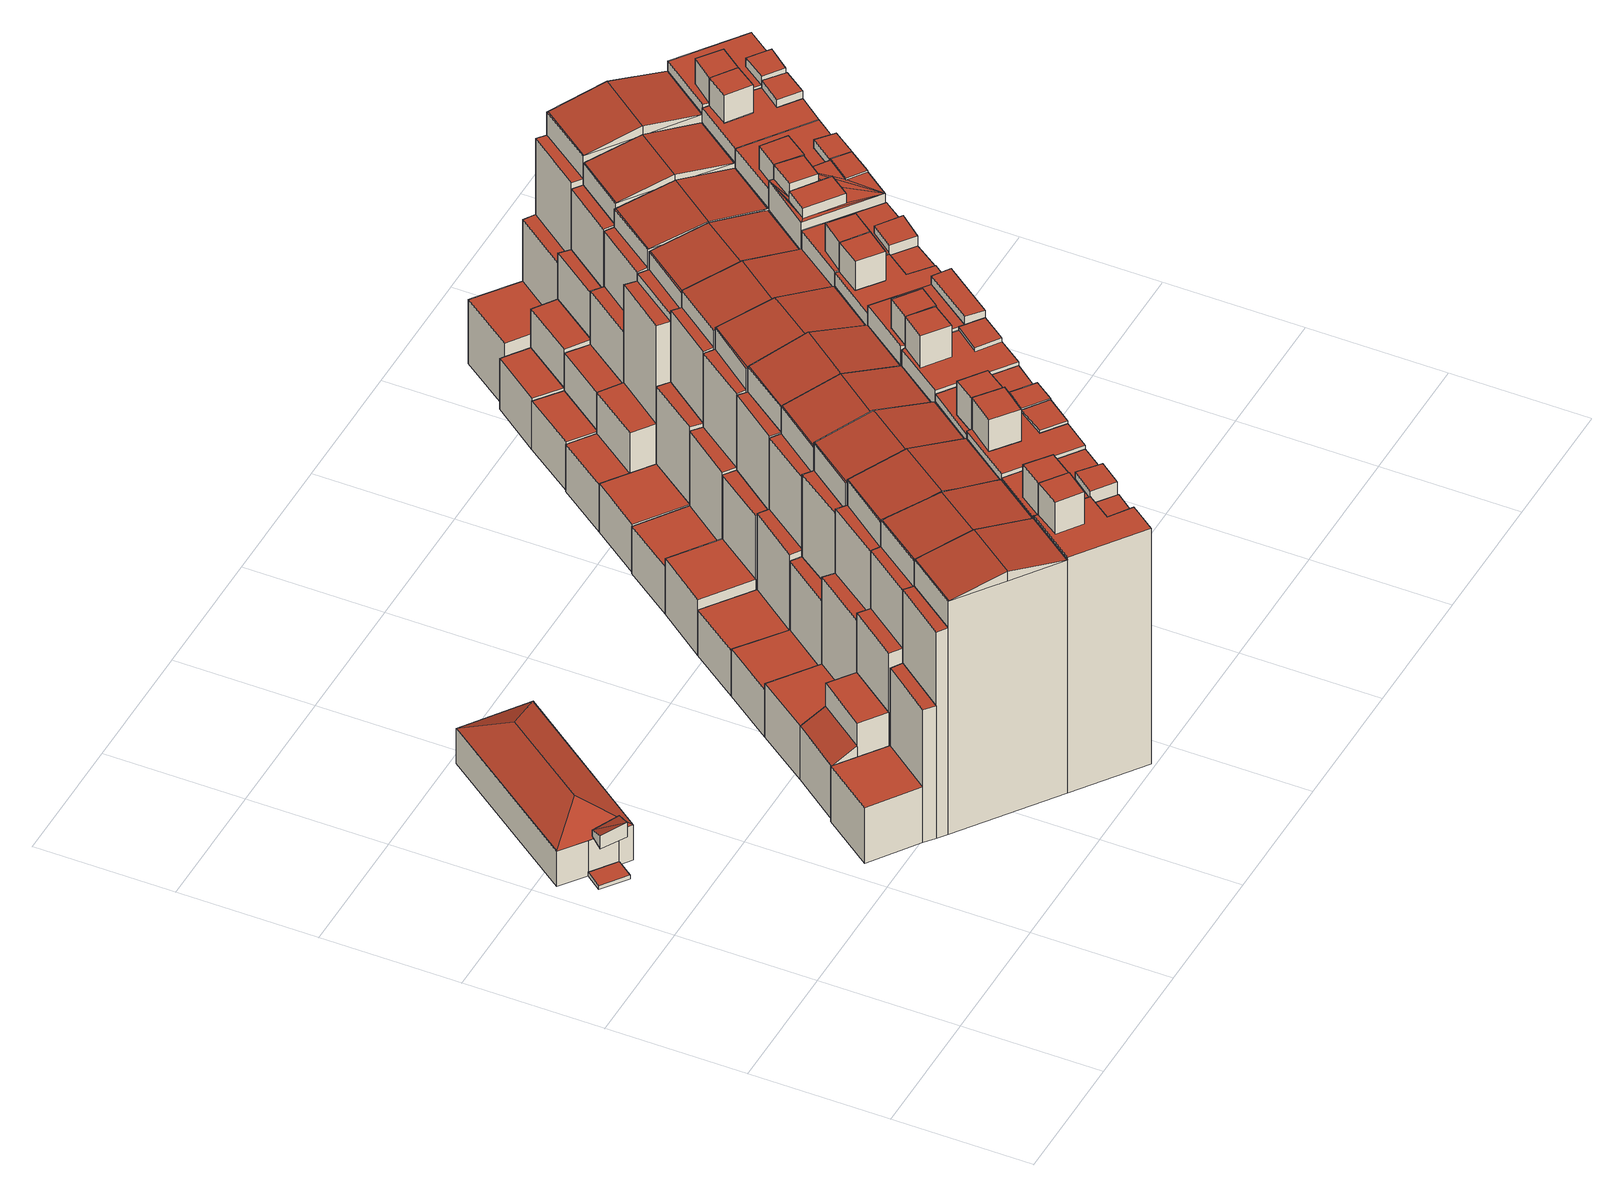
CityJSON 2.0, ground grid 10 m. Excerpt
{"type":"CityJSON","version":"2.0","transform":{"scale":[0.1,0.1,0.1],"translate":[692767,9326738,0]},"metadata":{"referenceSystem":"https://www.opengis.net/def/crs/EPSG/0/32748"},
"CityObjects":{
"building1":{"type":"Building","attributes":{"description":"61, created by Fairuz Akmal Pradana","name":"AC14-61","relativeToTerrain":"entirelyAboveTerrain","GrossPlannedArea":{"value":120,"uom":"m2"},"ConstructionMethod":"New Building","IsLandmarked":"NO","dateOfConstruction":"2025-01-01","measuredHeight":4.65,"class":"1000","function":"1000","usage":"1000","roofType":"1030","storeysAboveGround":2,"storeysBelowGround":0},"geometry":[{"type":"MultiSurface","lod":"2","boundaries":[[[0,1,2,3]],[[4,5,6,7]],[[8,9,10,11]],[[12,4,7,13]],[[14,15,16,17]],[[9,18,19,10]],[[20,21,22,23]],[[23,22,1,0]],[[5,8,24,6]],[[8,12,13,24]],[[18,14,17,19]],[[15,12,25,16]],[[12,8,11,25]],[[3,2,21,20]],[[26,19,17]],[[10,27,16]],[[25,16,17,19,10,11]],[[3,0,23,20]],[[21,1,22]],[[21,2,1]],[[7,6,24,13]],[[19,26,27,10]],[[16,27,26,17]],[[5,4,12,8]],[[8,12,15,14,18,9]]],"semantics":{"surfaces":[{"type":"WallSurface","name":"Outer Wall 1"},{"type":"WallSurface","name":"Outer Wall 2"},{"type":"WallSurface","name":"Outer Wall 3"},{"type":"WallSurface","name":"Outer Wall 4"},{"type":"WallSurface","name":"Outer Wall 5"},{"type":"WallSurface","name":"Outer Wall 6"},{"type":"WallSurface","name":"Outer Wall 7"},{"type":"WallSurface","name":"Outer Wall 8"},{"type":"WallSurface","name":"Outer Wall 9"},{"type":"WallSurface","name":"Outer Wall 10"},{"type":"WallSurface","name":"Outer Wall 11"},{"type":"RoofSurface","name":"Roof 1"},{"type":"RoofSurface","name":"Roof 2"},{"type":"RoofSurface","name":"Roof 3"},{"type":"RoofSurface","name":"Roof 5"},{"type":"RoofSurface","name":"Roof 6"},{"type":"RoofSurface","name":"Roof 7"},{"type":"RoofSurface","name":"Roof 8"},{"type":"GroundSurface","description":"Bodenplatte","name":"Base Surface"}],"values":[0,1,1,2,2,3,4,5,6,7,8,9,9,10,11,12,13,13,14,14,15,16,17,18,18]}}]},
"building2":{"type":"Building","attributes":{"description":"70, created by Fairuz Akmal Pradana","name":"AC14-70","relativeToTerrain":"entirelyAboveTerrain","GrossPlannedArea":{"value":120,"uom":"m2"},"ConstructionMethod":"New Building","IsLandmarked":"NO","dateOfConstruction":"2025-01-01","measuredHeight":22.05,"class":"1000","function":"1000","usage":"1000","roofType":"1030","storeysAboveGround":2,"storeysBelowGround":0},"geometry":[{"type":"MultiSurface","lod":"2","boundaries":[[[28,29,30,31,32]],[[30,33,31]],[[34,35,36,37]],[[38,39,40,41]],[[29,42,43,44]],[[45,46,47]],[[48,49,50,51]],[[52,53,54,55]],[[56,57,58,59]],[[60,61,62,63]],[[33,32,31]],[[35,64,65,36]],[[66,67,68,69]],[[53,52,70,71]],[[67,38,72,73]],[[49,48,74,75]],[[39,28,76,77]],[[42,34,78,79]],[[39,48,51,40]],[[34,60,63,78]],[[56,28,32,45]],[[49,38,41,50]],[[53,66,69,54]],[[80,29,44,81]],[[52,67,73,70]],[[61,42,79,62]],[[60,34,37,82]],[[57,53,71,58]],[[48,39,77,74]],[[29,80,83,30]],[[64,84,85,65]],[[67,52,55,68]],[[42,61,86,43]],[[28,56,59,76]],[[38,49,75,72]],[[80,56,45,47,83]],[[46,83,47]],[[84,60,82,85]],[[61,80,81,86]],[[30,83,47,45,32,31]],[[65,85,82,37,36]],[[43,86,81,44]],[[76,59,58,71,70,73,72,75,74,77]],[[78,63,62,79]],[[46,33,30,83]],[[33,46,45,32]],[[50,41,40,51]],[[54,69,68,55]],[[80,29,28,56]],[[84,64,35,34,60]],[[38,49,48,39]],[[66,53,52,67]],[[61,42,29,80]],[[56,28,39,48,49,38,67,52,53,57]],[[60,34,42,61]]],"semantics":{"surfaces":[{"type":"WallSurface","name":"Outer Wall 1"},{"type":"WallSurface","name":"Outer Wall 2"},{"type":"WallSurface","name":"Outer Wall 3"},{"type":"WallSurface","name":"Outer Wall 4"},{"type":"WallSurface","name":"Outer Wall 5"},{"type":"WallSurface","name":"Outer Wall 6"},{"type":"WallSurface","name":"Outer Wall 7"},{"type":"WallSurface","name":"Outer Wall 8"},{"type":"RoofSurface","name":"Roof 1"},{"type":"RoofSurface","name":"Roof 2"},{"type":"RoofSurface","name":"Roof 3"},{"type":"RoofSurface","name":"Roof 4"},{"type":"GroundSurface","description":"Bodenplatte","name":"Base Surface"}],"values":[0,0,0,0,0,1,1,1,1,1,2,2,2,2,2,2,2,2,3,3,4,4,4,4,4,4,5,5,5,6,6,6,6,6,6,7,7,7,7,8,8,8,8,8,9,10,11,11,12,12,12,12,12,12,12]}}]},
"building3":{"type":"Building","attributes":{"description":"77, created by Fairuz Akmal Pradana","name":"AC14-77","relativeToTerrain":"entirelyAboveTerrain","GrossPlannedArea":{"value":120,"uom":"m2"},"ConstructionMethod":"New Building","IsLandmarked":"NO","dateOfConstruction":"2025-01-01","measuredHeight":21.97,"class":"1000","function":"1000","usage":"1000","roofType":"1030","storeysAboveGround":2,"storeysBelowGround":0},"geometry":[{"type":"MultiSurface","lod":"2","boundaries":[[[87,29,88,89]],[[90,91,92,93]],[[94,95,96,97]],[[98,42,99,100]],[[101,102,103,104]],[[29,28,105,106,88]],[[107,88,106]],[[91,95,108,92]],[[109,92,108]],[[95,110,111,96]],[[67,112,113,114]],[[42,29,115,99]],[[28,102,116,32]],[[101,117,118,119]],[[102,38,120,103]],[[105,107,106]],[[38,67,121,122]],[[123,124,125,126]],[[110,42,127,128]],[[95,94,129,108]],[[130,109,108,129]],[[112,124,131,113]],[[29,87,132,115]],[[102,101,119,116]],[[42,98,133,127]],[[28,134,135,105]],[[110,136,137,111]],[[124,138,139,125]],[[67,123,126,121]],[[38,117,140,120]],[[94,90,93,129]],[[93,130,129]],[[117,101,104,140]],[[98,136,141,133]],[[123,67,114,142]],[[134,28,32,143]],[[117,38,122,118]],[[136,110,128,141]],[[134,87,89,144,135]],[[89,145,144]],[[145,135,144]],[[136,94,97,137]],[[124,123,142,131]],[[87,98,100,132]],[[138,134,143,139]],[[109,130,93,92]],[[114,113,131,142]],[[105,135,144,89,88,106]],[[125,139,143,32,116,119,118,122,121,126]],[[145,107,105,135]],[[107,145,89,88]],[[108,129,93,92]],[[111,137,97,96]],[[115,132,100,99]],[[104,103,120,140]],[[127,133,141,128]],[[134,28,29,87]],[[94,95,91,90]],[[136,110,95,94]],[[112,67,123,124]],[[87,29,42,98]],[[138,124,123,67,38,117,101,102,28,134]],[[102,101,117,38]],[[98,42,110,136]]],"semantics":{"surfaces":[{"type":"WallSurface","name":"Outer Wall 1"},{"type":"WallSurface","name":"Outer Wall 2"},{"type":"WallSurface","name":"Outer Wall 3"},{"type":"WallSurface","name":"Outer Wall 4"},{"type":"WallSurface","name":"Outer Wall 5"},{"type":"WallSurface","name":"Outer Wall 6"},{"type":"WallSurface","name":"Outer Wall 7"},{"type":"WallSurface","name":"Outer Wall 8"},{"type":"RoofSurface","name":"Roof 1"},{"type":"RoofSurface","name":"Roof 2"},{"type":"RoofSurface","name":"Roof 3"},{"type":"RoofSurface","name":"Roof 4"},{"type":"RoofSurface","name":"Roof 5"},{"type":"RoofSurface","name":"Roof 6"},{"type":"GroundSurface","description":"Bodenplatte","name":"Base Surface"}],"values":[0,0,0,0,0,1,1,1,1,1,1,1,1,1,1,2,2,2,2,3,3,3,3,3,3,4,4,4,4,4,5,5,5,5,6,6,6,6,7,7,7,7,7,7,7,8,9,10,10,11,12,13,13,13,13,13,14,14,14,14,14,14,14,14]}}]},
"building4":{"type":"Building","attributes":{"description":"76, created by Fairuz Akmal Pradana","name":"AC14-76","relativeToTerrain":"entirelyAboveTerrain","GrossPlannedArea":{"value":120,"uom":"m2"},"ConstructionMethod":"New Building","IsLandmarked":"NO","dateOfConstruction":"2025-01-01","measuredHeight":22.2,"class":"1000","function":"1000","usage":"1000","roofType":"1030","storeysAboveGround":2,"storeysBelowGround":0},"geometry":[{"type":"MultiSurface","lod":"2","boundaries":[[[146,147,148,149,150]],[[151,150,149]],[[152,153,154,155]],[[156,157,158,159]],[[160,161,162,163]],[[164,165,166,167]],[[168,152,169,170]],[[147,87,171,148]],[[164,160,163,172]],[[168,98,173,174]],[[87,134,175,176,171]],[[175,177,176]],[[90,136,178,93]],[[157,156,179,180]],[[161,160,181,182]],[[148,151,149]],[[183,184,185,186]],[[165,146,187,188]],[[184,164,172,189]],[[147,168,174,190]],[[177,171,176]],[[134,138,191,192]],[[98,87,193,173]],[[136,98,194,195]],[[153,90,93,154]],[[184,157,180,185]],[[146,134,192,187]],[[165,161,182,166]],[[152,136,195,169]],[[156,183,186,179]],[[160,164,167,181]],[[87,147,190,193]],[[98,168,170,194]],[[134,146,150,175]],[[136,152,155,178]],[[161,165,188,162]],[[138,156,159,191]],[[157,184,189,158]],[[175,150,149,148,171,176]],[[178,155,154,93]],[[179,186,185,180]],[[181,167,166,182]],[[151,177,175,150]],[[177,151,148,171]],[[162,188,187,192,191,159,158,189,172,163]],[[193,190,174,173]],[[194,170,169,195]],[[146,134,87,147]],[[152,136,90,153]],[[183,156,157,184]],[[165,161,160,164,184,157,156,138,134,146]],[[164,160,161,165]],[[147,87,98,168]],[[168,98,136,152]]],"semantics":{"surfaces":[{"type":"WallSurface","name":"Outer Wall 1"},{"type":"WallSurface","name":"Outer Wall 2"},{"type":"WallSurface","name":"Outer Wall 3"},{"type":"WallSurface","name":"Outer Wall 4"},{"type":"WallSurface","name":"Outer Wall 5"},{"type":"WallSurface","name":"Outer Wall 6"},{"type":"WallSurface","name":"Outer Wall 7"},{"type":"WallSurface","name":"Outer Wall 8"},{"type":"RoofSurface","name":"Roof 1"},{"type":"RoofSurface","name":"Roof 2"},{"type":"RoofSurface","name":"Roof 3"},{"type":"RoofSurface","name":"Roof 4"},{"type":"GroundSurface","description":"Bodenplatte","name":"Base Surface"}],"values":[0,0,0,0,0,0,0,1,1,1,2,2,2,2,2,3,3,3,3,3,4,4,4,4,5,5,5,5,5,6,6,6,6,7,7,7,7,7,8,8,8,8,9,10,11,11,11,12,12,12,12,12,12,12]}}]},
"building5":{"type":"Building","attributes":{"description":"75, created by Fairuz Akmal Pradana","name":"AC14-75","relativeToTerrain":"entirelyAboveTerrain","GrossPlannedArea":{"value":120,"uom":"m2"},"ConstructionMethod":"New Building","IsLandmarked":"NO","dateOfConstruction":"2025-01-01","measuredHeight":22.09,"class":"1000","function":"1000","usage":"1000","roofType":"1030","storeysAboveGround":2,"storeysBelowGround":0},"geometry":[{"type":"MultiSurface","lod":"2","boundaries":[[[196,146,197,198,199]],[[200,199,198]],[[184,183,201,202]],[[203,204,205,206]],[[165,207,208,209]],[[210,196,211,212]],[[152,210,213,214]],[[215,216,217]],[[218,215,217]],[[219,220,221,222]],[[223,224,225,226]],[[227,228,229,230]],[[228,231,232,233]],[[153,152,234,235]],[[197,200,198]],[[207,184,236,237]],[[220,219,238,239]],[[146,165,240,241]],[[152,231,242,234]],[[146,224,216,197]],[[183,219,222,201]],[[210,228,233,213]],[[231,243,244,242]],[[224,227,218,217,216]],[[204,203,245,246]],[[184,220,239,236]],[[219,223,226,238]],[[165,203,206,240]],[[207,204,246,208]],[[196,227,230,211]],[[243,153,235,244]],[[224,146,241,225]],[[228,210,212,229]],[[231,152,214,232]],[[227,196,199,218]],[[220,184,202,221]],[[204,207,237,205]],[[203,165,209,245]],[[235,234,242,244]],[[218,199,198,197,216,217]],[[221,202,201,222]],[[205,237,236,239,238,226,225,241,240,206]],[[245,209,208,246]],[[229,212,211,230]],[[232,214,213,233]],[[200,215,218,199]],[[215,200,197,216]],[[153,243,231,152]],[[196,227,224,146]],[[184,220,219,183]],[[207,204,203,165,146,224,223,219,220,184]],[[165,203,204,207]],[[210,228,227,196]],[[152,231,228,210]]],"semantics":{"surfaces":[{"type":"WallSurface","name":"Outer Wall 1"},{"type":"WallSurface","name":"Outer Wall 2"},{"type":"WallSurface","name":"Outer Wall 3"},{"type":"WallSurface","name":"Outer Wall 4"},{"type":"WallSurface","name":"Outer Wall 5"},{"type":"WallSurface","name":"Outer Wall 6"},{"type":"WallSurface","name":"Outer Wall 7"},{"type":"WallSurface","name":"Outer Wall 8"},{"type":"RoofSurface","name":"Roof 1"},{"type":"RoofSurface","name":"Roof 2"},{"type":"RoofSurface","name":"Roof 3"},{"type":"GroundSurface","description":"Bodenplatte","name":"Base Surface"}],"values":[0,0,0,0,0,0,0,1,1,1,1,1,1,2,2,2,2,2,3,3,3,3,4,4,4,5,5,5,5,5,6,6,6,6,7,7,7,7,8,8,8,8,8,8,8,9,10,11,11,11,11,11,11,11]}}]},
"building6":{"type":"Building","attributes":{"description":"74, created by Fairuz Akmal Pradana","name":"AC14-74","relativeToTerrain":"entirelyAboveTerrain","GrossPlannedArea":{"value":120,"uom":"m2"},"ConstructionMethod":"New Building","IsLandmarked":"NO","dateOfConstruction":"2025-01-01","measuredHeight":22.24,"class":"1000","function":"1000","usage":"1000","roofType":"1030","storeysAboveGround":2,"storeysBelowGround":0},"geometry":[{"type":"MultiSurface","lod":"2","boundaries":[[[247,227,248,249]],[[250,243,251,252]],[[253,254,255,256]],[[257,258,259,260]],[[227,224,261,262,248]],[[263,248,262]],[[254,264,265,255]],[[266,227,267,268]],[[261,263,262]],[[243,231,269,251]],[[224,223,270,271]],[[258,272,273,259]],[[231,266,274,275]],[[276,224,271,277]],[[278,272,279,280]],[[281,266,268,282]],[[283,231,275,284]],[[264,254,285,286]],[[278,257,260,287]],[[264,288,289,265]],[[258,257,290,291]],[[223,264,286,270]],[[254,253,292,285]],[[227,247,293,267]],[[224,276,294,261]],[[231,283,295,269]],[[272,278,287,273]],[[266,281,296,274]],[[276,247,249,297,294]],[[249,298,297]],[[298,294,297]],[[283,250,252,295]],[[288,253,256,289]],[[257,276,277,290]],[[253,278,280,292]],[[272,258,291,279]],[[247,281,282,293]],[[281,283,284,296]],[[261,294,297,249,248,262]],[[269,295,252,251]],[[265,289,256,255]],[[273,287,260,259]],[[298,263,261,294]],[[263,298,249,248]],[[291,290,277,271,270,286,285,292,280,279]],[[267,293,282,268]],[[274,296,284,275]],[[276,224,227,247]],[[283,231,243,250]],[[288,264,254,253]],[[257,258,272,278,253,254,264,223,224,276]],[[278,272,258,257]],[[247,227,266,281]],[[281,266,231,283]]],"semantics":{"surfaces":[{"type":"WallSurface","name":"Outer Wall 1"},{"type":"WallSurface","name":"Outer Wall 2"},{"type":"WallSurface","name":"Outer Wall 3"},{"type":"WallSurface","name":"Outer Wall 4"},{"type":"WallSurface","name":"Outer Wall 5"},{"type":"WallSurface","name":"Outer Wall 6"},{"type":"WallSurface","name":"Outer Wall 7"},{"type":"WallSurface","name":"Outer Wall 8"},{"type":"RoofSurface","name":"Roof 1"},{"type":"RoofSurface","name":"Roof 2"},{"type":"RoofSurface","name":"Roof 3"},{"type":"RoofSurface","name":"Roof 4"},{"type":"GroundSurface","description":"Bodenplatte","name":"Base Surface"}],"values":[0,0,0,0,1,1,1,1,2,2,2,2,2,3,3,3,3,4,4,5,5,5,5,5,6,6,6,6,7,7,7,7,7,7,7,7,7,7,8,8,8,8,9,10,11,11,11,12,12,12,12,12,12,12]}}]},
"building7":{"type":"Building","attributes":{"description":"81, created by Fairuz Akmal Pradana","name":"AC14-81","relativeToTerrain":"entirelyAboveTerrain","GrossPlannedArea":{"value":120,"uom":"m2"},"ConstructionMethod":"New Building","IsLandmarked":"NO","dateOfConstruction":"2025-01-01","measuredHeight":22.25,"class":"1000","function":"1000","usage":"1000","roofType":"1030","storeysAboveGround":2,"storeysBelowGround":0},"geometry":[{"type":"MultiSurface","lod":"2","boundaries":[[[299,300,301,302,303]],[[304,299,305,306]],[[307,308,309,310]],[[311,298,312]],[[250,313,314,315]],[[316,288,317,318]],[[257,319,320,260]],[[281,247,321,322]],[[323,324,325,326]],[[247,327,311,312,328]],[[298,328,312]],[[319,316,329,330]],[[327,257,331,332]],[[313,281,333,334]],[[335,303,302]],[[301,335,302]],[[308,336,337,338]],[[339,304,340,341]],[[324,323,342,343]],[[300,307,344,345]],[[336,250,315,337]],[[324,319,330,325]],[[299,327,332,305]],[[308,313,334,309]],[[288,339,341,317]],[[247,300,345,321]],[[316,304,306,329]],[[257,323,326,331]],[[281,307,310,333]],[[300,247,328,301]],[[304,316,318,340]],[[323,257,260,342]],[[307,281,322,344]],[[327,299,303,311]],[[313,308,338,314]],[[319,324,343,320]],[[318,317,341,340]],[[301,328,312,311,303,302]],[[337,315,314,338]],[[342,260,320,343]],[[344,322,321,345]],[[325,330,329,306,305,332,331,326]],[[309,334,333,310]],[[298,335,301,328]],[[335,298,311,303]],[[247,300,299,327]],[[250,336,308,313]],[[288,316,304,339]],[[257,323,324,319]],[[281,307,300,247]],[[319,324,323,257,327,299,304,316]],[[313,308,307,281]]],"semantics":{"surfaces":[{"type":"WallSurface","name":"Outer Wall 1"},{"type":"WallSurface","name":"Outer Wall 2"},{"type":"WallSurface","name":"Outer Wall 3"},{"type":"WallSurface","name":"Outer Wall 4"},{"type":"WallSurface","name":"Outer Wall 5"},{"type":"WallSurface","name":"Outer Wall 6"},{"type":"WallSurface","name":"Outer Wall 7"},{"type":"WallSurface","name":"Outer Wall 8"},{"type":"RoofSurface","name":"Roof 1"},{"type":"RoofSurface","name":"Roof 2"},{"type":"RoofSurface","name":"Roof 3"},{"type":"RoofSurface","name":"Roof 4"},{"type":"GroundSurface","description":"Bodenplatte","name":"Base Surface"}],"values":[0,0,0,1,1,1,1,1,1,2,2,2,2,2,3,3,3,3,3,3,4,4,4,4,5,5,5,5,5,6,6,6,6,7,7,7,8,9,9,9,9,9,9,10,11,12,12,12,12,12,12,12]}}]},
"building8":{"type":"Building","attributes":{"description":"80, created by Fairuz Akmal Pradana","name":"AC14-80","relativeToTerrain":"entirelyAboveTerrain","GrossPlannedArea":{"value":120,"uom":"m2"},"ConstructionMethod":"New Building","IsLandmarked":"NO","dateOfConstruction":"2025-01-01","measuredHeight":21.51,"class":"1000","function":"1000","usage":"1000","roofType":"1030","storeysAboveGround":2,"storeysBelowGround":0},"geometry":[{"type":"MultiSurface","lod":"2","boundaries":[[[346,347,348,349,350]],[[351,350,349]],[[348,351,349]],[[352,353,354,355]],[[356,357,358,359]],[[360,346,361,362]],[[347,363,364,365]],[[366,367,368]],[[336,308,369,370]],[[357,356,371,372]],[[299,339,373,374]],[[308,307,375,376]],[[377,336,370,378]],[[353,357,372,354]],[[379,380,381,382]],[[360,383,384,385]],[[386,308,376,387]],[[386,377,378,388]],[[353,379,382,389]],[[380,383,390,381]],[[379,360,385,391]],[[363,386,387,392]],[[347,393,394,348]],[[346,299,374,361]],[[363,307,395,364]],[[393,299,366,368,394]],[[367,394,368]],[[383,380,396,384]],[[307,393,397,395]],[[299,346,350,366]],[[393,347,365,397]],[[307,363,392,375]],[[308,386,388,369]],[[356,352,355,371]],[[339,356,359,373]],[[357,353,389,358]],[[383,360,362,390]],[[380,379,391,396]],[[348,394,368,366,350,349]],[[378,370,369,388]],[[374,373,359,358,389,382,381,390,362,361]],[[364,395,397,365]],[[387,376,375,392]],[[367,351,348,394]],[[351,367,366,350]],[[372,371,355,354]],[[396,391,385,384]],[[393,347,346,299]],[[336,377,386,308]],[[356,357,353,352]],[[339,299,346,360,383,380,379,353,357,356]],[[379,380,383,360]],[[307,363,347,393]],[[308,386,363,307]]],"semantics":{"surfaces":[{"type":"WallSurface","name":"Outer Wall 1"},{"type":"WallSurface","name":"Outer Wall 2"},{"type":"WallSurface","name":"Outer Wall 3"},{"type":"WallSurface","name":"Outer Wall 4"},{"type":"WallSurface","name":"Outer Wall 5"},{"type":"WallSurface","name":"Outer Wall 6"},{"type":"WallSurface","name":"Outer Wall 7"},{"type":"WallSurface","name":"Outer Wall 8"},{"type":"RoofSurface","name":"Roof 1"},{"type":"RoofSurface","name":"Roof 2"},{"type":"RoofSurface","name":"Roof 3"},{"type":"RoofSurface","name":"Roof 4"},{"type":"RoofSurface","name":"Roof 5"},{"type":"GroundSurface","description":"Bodenplatte","name":"Base Surface"}],"values":[0,0,0,0,0,0,0,1,1,1,1,1,2,2,2,2,2,3,3,3,3,3,4,4,4,5,5,5,5,6,6,6,7,7,7,7,7,7,8,8,8,8,8,9,10,11,12,13,13,13,13,13,13,13]}}]},
"building9":{"type":"Building","attributes":{"description":"79, created by Fairuz Akmal Pradana","name":"AC14-79","relativeToTerrain":"entirelyAboveTerrain","GrossPlannedArea":{"value":120,"uom":"m2"},"ConstructionMethod":"New Building","IsLandmarked":"NO","dateOfConstruction":"2025-01-01","measuredHeight":21.46,"class":"1000","function":"1000","usage":"1000","roofType":"1030","storeysAboveGround":2,"storeysBelowGround":0},"geometry":[{"type":"MultiSurface","lod":"2","boundaries":[[[398,399,400,401,402]],[[400,403,401]],[[403,402,401]],[[404,405,406,407]],[[408,398,409,410]],[[399,411,412,413]],[[399,414,415,400]],[[405,353,416,406]],[[417,360,385,418]],[[360,417,419,420]],[[353,405,421,422]],[[414,399,413,423]],[[346,398,402,424]],[[386,425,426,427]],[[352,404,407,428]],[[379,429,430,391]],[[404,408,410,431]],[[363,411,432,433]],[[414,346,424,434,415]],[[435,415,434]],[[436,386,427,437]],[[353,352,428,416]],[[360,379,391,385]],[[417,429,438,419]],[[379,353,422,439]],[[363,414,423,440]],[[386,363,433,441]],[[424,435,434]],[[346,360,420,442]],[[405,404,431,421]],[[425,443,444,426]],[[429,417,418,430]],[[411,425,445,432]],[[443,436,437,444]],[[398,346,442,409]],[[429,379,439,438]],[[411,363,440,412]],[[425,386,441,445]],[[403,435,424,402]],[[435,403,400,415]],[[416,428,407,406]],[[418,385,391,430]],[[423,413,412,440]],[[433,432,445,441]],[[424,402,401,400,415,434]],[[427,426,444,437]],[[431,410,409,442,420,419,438,439,422,421]],[[398,346,414,399]],[[425,386,436,443]],[[352,353,405,404]],[[360,417,429,379]],[[408,404,405,353,379,429,417,360,346,398]],[[399,414,363,411]],[[411,363,386,425]]],"semantics":{"surfaces":[{"type":"WallSurface","name":"Outer Wall 1"},{"type":"WallSurface","name":"Outer Wall 2"},{"type":"WallSurface","name":"Outer Wall 3"},{"type":"WallSurface","name":"Outer Wall 4"},{"type":"WallSurface","name":"Outer Wall 5"},{"type":"WallSurface","name":"Outer Wall 6"},{"type":"WallSurface","name":"Outer Wall 7"},{"type":"WallSurface","name":"Outer Wall 8"},{"type":"RoofSurface","name":"Roof 1"},{"type":"RoofSurface","name":"Roof 2"},{"type":"RoofSurface","name":"Roof 3"},{"type":"RoofSurface","name":"Roof 4"},{"type":"RoofSurface","name":"Roof 5"},{"type":"GroundSurface","description":"Bodenplatte","name":"Base Surface"}],"values":[0,0,0,0,0,0,1,1,1,2,2,2,3,3,3,3,3,3,4,4,4,4,4,4,4,4,4,5,5,5,6,6,6,7,7,7,7,7,8,9,10,11,11,11,12,12,12,13,13,13,13,13,13,13]}}]},
"building10":{"type":"Building","attributes":{"description":"78, created by Fairuz Akmal Pradana","name":"AC14-78","relativeToTerrain":"entirelyAboveTerrain","GrossPlannedArea":{"value":120,"uom":"m2"},"ConstructionMethod":"New Building","IsLandmarked":"NO","dateOfConstruction":"2025-01-01","measuredHeight":21.09,"class":"1000","function":"1000","usage":"1000","roofType":"1030","storeysAboveGround":2,"storeysBelowGround":0},"geometry":[{"type":"MultiSurface","lod":"2","boundaries":[[[446,399,447,448]],[[449,443,450,451]],[[452,411,453,454]],[[455,456,457,458]],[[459,460,461,462]],[[463,425,464,465]],[[399,398,466,467,447]],[[466,468,467]],[[469,470,471,472]],[[473,474,475,476]],[[477,478,479,480]],[[456,481,482,457]],[[460,425,483,461]],[[468,447,467]],[[443,460,484,450]],[[398,485,486,487]],[[411,399,488,453]],[[425,411,489,464]],[[460,459,490,484]],[[456,455,491,492]],[[399,446,493,488]],[[425,463,494,483]],[[411,452,495,489]],[[496,398,487,497]],[[470,478,498,471]],[[499,474,500,501]],[[502,473,476,503]],[[469,477,480,504]],[[398,496,505,466]],[[477,469,472,506]],[[473,502,507,508]],[[485,481,509,486]],[[474,499,510,475]],[[478,470,511,479]],[[481,512,513,482]],[[496,446,448,514,505]],[[515,505,514]],[[502,496,497,507]],[[478,477,506,498]],[[474,473,508,500]],[[481,456,492,509]],[[455,499,501,491]],[[499,502,503,510]],[[446,452,454,493]],[[470,469,504,511]],[[452,463,465,495]],[[448,515,514]],[[459,449,451,490]],[[512,455,458,513]],[[463,459,462,494]],[[466,505,514,448,447,467]],[[506,497,487]],[[475,510,503,476]],[[482,513,458,457]],[[515,468,466,505]],[[468,515,448,447]],[[484,490,451,450]],[[497,508,507]],[[497,472,508]],[[497,506,472]],[[486,506,487]],[[506,486,498]],[[501,486,492]],[[509,492,486]],[[508,471,500]],[[471,508,472]],[[501,492,491]],[[488,493,454,453]],[[511,504,480,479]],[[483,494,462,461]],[[489,495,465,464]],[[498,486,471]],[[471,486,501]],[[500,471,501]],[[496,398,399,446]],[[459,460,443,449]],[[496,477,398]],[[477,496,469]],[[469,496,473]],[[473,496,502]],[[477,485,398]],[[485,477,478]],[[473,470,469]],[[470,473,474]],[[481,485,456]],[[485,499,456]],[[485,470,499]],[[485,478,470]],[[470,474,499]],[[456,499,455]],[[499,474,473,502]],[[446,399,411,452]],[[469,470,478,477]],[[512,481,456,455]],[[463,425,460,459]],[[452,411,425,463]]],"semantics":{"surfaces":[{"type":"WallSurface","name":"Outer Wall 1"},{"type":"WallSurface","name":"Outer Wall 2"},{"type":"WallSurface","name":"Outer Wall 3"},{"type":"WallSurface","name":"Outer Wall 4"},{"type":"WallSurface","name":"Outer Wall 5"},{"type":"WallSurface","name":"Outer Wall 6"},{"type":"WallSurface","name":"Outer Wall 7"},{"type":"WallSurface","name":"Outer Wall 8"},{"type":"RoofSurface","name":"Roof 1"},{"type":"RoofSurface","name":"Roof 2"},{"type":"RoofSurface","name":"Roof 3"},{"type":"RoofSurface","name":"Roof 4"},{"type":"RoofSurface","name":"Roof 5"},{"type":"GroundSurface","description":"Bodenplatte","name":"Base Surface"}],"values":[0,0,0,0,0,0,1,1,1,1,1,1,1,2,2,2,2,2,3,3,3,3,3,4,4,4,4,4,5,5,5,5,5,5,5,6,6,6,6,6,6,6,6,6,6,6,7,7,7,7,8,8,8,8,9,10,11,11,11,11,11,11,11,11,11,11,11,11,11,11,11,12,12,12,13,13,13,13,13,13,13,13,13,13,13,13,13,13,13,13,13,13,13,13,13,13]}}]},
"building11":{"type":"Building","attributes":{"description":"85, created by Fairuz Akmal Pradana","name":"AC14-85","relativeToTerrain":"entirelyAboveTerrain","GrossPlannedArea":{"value":120,"uom":"m2"},"ConstructionMethod":"New Building","IsLandmarked":"NO","dateOfConstruction":"2025-01-01","measuredHeight":21.07,"class":"1000","function":"1000","usage":"1000","roofType":"1030","storeysAboveGround":2,"storeysBelowGround":0},"geometry":[{"type":"MultiSurface","lod":"2","boundaries":[[[516,517,518,519]],[[520,521,522,523]],[[524,452,525,526]],[[527,496,528,529]],[[530,531,532,533]],[[534,502,503,535]],[[536,518,537]],[[538,536,537]],[[455,539,540,491]],[[541,542,543,544]],[[463,452,545,546]],[[547,520,523,548]],[[542,541,549,550]],[[516,524,526,551]],[[524,552,553,554]],[[496,527,555,538]],[[517,516,551,556]],[[542,557,558,543]],[[502,534,559,560]],[[531,530,561,562]],[[452,524,554,545]],[[517,496,538,537,518]],[[521,563,564,522]],[[452,517,556,525]],[[496,502,560,528]],[[534,530,533,559]],[[531,455,565,532]],[[502,531,562,503]],[[563,463,566,567]],[[563,547,548,564]],[[539,542,550,540]],[[455,541,544,565]],[[463,552,568,566]],[[541,455,491,549]],[[547,563,567,569]],[[552,463,546,553]],[[527,516,519,570,555]],[[519,571,570]],[[571,555,570]],[[557,527,529,558]],[[530,534,535,561]],[[552,547,569,568]],[[538,555,570,519,518,537]],[[543,558,529,528,560,559,533,532,565,544]],[[571,536,538,555]],[[536,571,519,518]],[[564,548,523,522]],[[556,551,526,525]],[[535,503,562,561]],[[566,568,569,567]],[[545,554,553,546]],[[491,540,550,549]],[[527,496,517,516]],[[547,563,521,520]],[[539,455,541,542]],[[516,517,452,524]],[[557,542,541,455,531,530,534,502,496,527]],[[502,534,530,531]],[[552,463,563,547]],[[524,452,463,552]]],"semantics":{"surfaces":[{"type":"WallSurface","name":"Outer Wall 1"},{"type":"WallSurface","name":"Outer Wall 2"},{"type":"WallSurface","name":"Outer Wall 3"},{"type":"WallSurface","name":"Outer Wall 4"},{"type":"WallSurface","name":"Outer Wall 5"},{"type":"WallSurface","name":"Outer Wall 6"},{"type":"WallSurface","name":"Outer Wall 7"},{"type":"WallSurface","name":"Outer Wall 8"},{"type":"RoofSurface","name":"Roof 1"},{"type":"RoofSurface","name":"Roof 2"},{"type":"RoofSurface","name":"Roof 3"},{"type":"RoofSurface","name":"Roof 4"},{"type":"RoofSurface","name":"Roof 5"},{"type":"GroundSurface","description":"Bodenplatte","name":"Base Surface"}],"values":[0,0,0,0,0,0,1,1,1,1,1,2,2,2,2,3,3,3,3,3,3,4,4,4,4,4,4,4,4,5,5,5,5,6,6,6,7,7,7,7,7,7,8,8,9,10,11,11,11,11,11,12,13,13,13,13,13,13,13,13]}}]},
"building12":{"type":"Building","attributes":{"description":"84, created by Fairuz Akmal Pradana","name":"AC14-84","relativeToTerrain":"entirelyAboveTerrain","GrossPlannedArea":{"value":120,"uom":"m2"},"ConstructionMethod":"New Building","IsLandmarked":"NO","dateOfConstruction":"2025-01-01","measuredHeight":21.46,"class":"1000","function":"1000","usage":"1000","roofType":"1030","storeysAboveGround":2,"storeysBelowGround":0},"geometry":[{"type":"MultiSurface","lod":"2","boundaries":[[[572,573,574,575]],[[576,577,578]],[[579,580,581,582]],[[583,584,585,586]],[[580,587,588,589]],[[590,591,592,593]],[[587,594,595,596]],[[597,598,599,600]],[[591,597,601,602]],[[573,520,603,574]],[[580,584,604,581]],[[605,527,529,606]],[[587,607,608,588]],[[594,609,610,595]],[[547,598,611,612]],[[557,583,586,558]],[[613,590,593,614]],[[615,597,600,616]],[[617,591,602,618]],[[598,572,575,611]],[[605,590,619,578,577]],[[619,576,578]],[[594,605,606,620]],[[607,609,621,608]],[[527,605,577,622]],[[583,579,582,623]],[[609,594,620,621]],[[584,580,589,585]],[[607,587,596,624]],[[590,613,625,619]],[[591,617,626,592]],[[598,547,627,599]],[[597,615,628,601]],[[520,547,612,603]],[[584,583,623,604]],[[527,557,558,529]],[[617,613,614,626]],[[615,617,618,628]],[[613,527,622,629,625]],[[630,625,629]],[[622,630,629]],[[609,607,624,610]],[[547,615,616,627]],[[622,577,578,619,625,629]],[[623,582,581,604]],[[624,596,595,610]],[[576,630,622,577]],[[630,576,619,625]],[[575,574,603,612,611]],[[621,620,606,529,558,586,585,589,588,608]],[[614,593,592,626]],[[616,600,599,627]],[[618,602,601,628]],[[573,572,598,547,520]],[[605,527,613,590]],[[579,583,584,580]],[[594,609,607,587,580,584,583,557,527,605]],[[590,613,617,591]],[[587,607,609,594]],[[597,615,547,598]],[[591,617,615,597]]],"semantics":{"surfaces":[{"type":"WallSurface","name":"Outer Wall 1"},{"type":"WallSurface","name":"Outer Wall 2"},{"type":"WallSurface","name":"Outer Wall 3"},{"type":"WallSurface","name":"Outer Wall 4"},{"type":"WallSurface","name":"Outer Wall 5"},{"type":"WallSurface","name":"Outer Wall 6"},{"type":"WallSurface","name":"Outer Wall 7"},{"type":"WallSurface","name":"Outer Wall 8"},{"type":"RoofSurface","name":"Roof 1"},{"type":"RoofSurface","name":"Roof 2"},{"type":"RoofSurface","name":"Roof 3"},{"type":"RoofSurface","name":"Roof 4"},{"type":"GroundSurface","description":"Bodenplatte","name":"Base Surface"}],"values":[0,0,0,0,0,0,0,0,0,1,1,1,1,1,2,2,2,2,2,3,3,3,3,3,4,4,4,4,4,5,5,5,5,6,6,6,6,6,7,7,7,7,7,8,8,8,9,10,11,11,11,11,11,12,12,12,12,12,12,12,12]}}]},
"building13":{"type":"Building","attributes":{"description":"83, created by Fairuz Akmal Pradana","name":"AC14-83","relativeToTerrain":"entirelyAboveTerrain","GrossPlannedArea":{"value":120,"uom":"m2"},"ConstructionMethod":"New Building","IsLandmarked":"NO","dateOfConstruction":"2025-01-01","measuredHeight":21.52,"class":"1000","function":"1000","usage":"1000","roofType":"1030","storeysAboveGround":2,"storeysBelowGround":0},"geometry":[{"type":"MultiSurface","lod":"2","boundaries":[[[631,632,633,634,635]],[[636,635,634]],[[637,638,639,640]],[[641,637,640,642]],[[643,644,645,646]],[[647,648,649,650]],[[632,651,652,653]],[[651,641,654,655]],[[632,590,656,633]],[[631,657,658,659]],[[641,597,660,654]],[[572,597,661,662]],[[657,594,663,658]],[[648,647,664,665]],[[644,643,666,667]],[[594,587,596,595]],[[591,590,668,669]],[[597,591,670,660]],[[657,631,635,671]],[[597,641,642,661]],[[672,643,646,673]],[[643,674,675,666]],[[590,632,653,668]],[[590,657,671,676,656]],[[677,656,676]],[[671,677,676]],[[580,672,673,678]],[[587,580,679,680]],[[633,636,634]],[[674,631,659,675]],[[638,572,662,639]],[[644,580,678,645]],[[647,587,680,664]],[[648,594,595,649]],[[651,591,669,652]],[[594,648,665,663]],[[580,644,667,679]],[[587,647,650,596]],[[591,651,655,670]],[[640,639,662,661,642]],[[649,595,596,650]],[[668,653,652,669]],[[670,655,654,660]],[[678,673,646,645]],[[671,635,634,633,656,676]],[[666,675,659,658,663,665,664,680,679,667]],[[636,677,671,635]],[[677,636,633,656]],[[631,657,590,632]],[[638,637,641,597,572]],[[672,580,644,643]],[[674,643,644,580,587,647,648,594,657,631]],[[594,648,647,587]],[[632,590,591,651]],[[651,591,597,641]]],"semantics":{"surfaces":[{"type":"WallSurface","name":"Outer Wall 1"},{"type":"WallSurface","name":"Outer Wall 2"},{"type":"WallSurface","name":"Outer Wall 3"},{"type":"WallSurface","name":"Outer Wall 4"},{"type":"WallSurface","name":"Outer Wall 5"},{"type":"WallSurface","name":"Outer Wall 6"},{"type":"WallSurface","name":"Outer Wall 7"},{"type":"WallSurface","name":"Outer Wall 8"},{"type":"RoofSurface","name":"Roof 1"},{"type":"RoofSurface","name":"Roof 2"},{"type":"RoofSurface","name":"Roof 3"},{"type":"RoofSurface","name":"Roof 4"},{"type":"RoofSurface","name":"Roof 5"},{"type":"GroundSurface","description":"Bodenplatte","name":"Base Surface"}],"values":[0,0,0,0,0,0,0,0,1,1,1,2,2,2,2,2,2,2,3,3,3,3,3,4,4,4,4,4,5,5,6,6,6,6,6,7,7,7,7,8,8,8,8,9,10,10,11,12,13,13,13,13,13,13,13]}}]}
},
"vertices":[
[28,271,34],[28,271,39],[19,261,45],[19,261,34],[19,262,0],[37,249,0],[37,249,3],[19,262,3],[46,261,0],[54,255,0],[54,255,29],[46,261,29],[28,274,0],[28,274,3],[89,396,0],[10,287,0],[10,287,29],[89,396,29],[134,364,0],[134,364,29],[37,251,34],[37,251,46],[46,261,41],[46,261,34],[46,261,3],[28,274,29],[95,358,44],[48,293,44],
[259,75,0],[190,125,0],[190,125,193],[224,100,193],[259,75,193],[224,100,201],[176,135,0],[143,159,0],[143,159,46],[176,135,46],[279,60,0],[261,73,0],[261,73,221],[279,60,221],[184,130,0],[184,130,171],[190,125,171],[232,38,193],[197,63,201],[197,63,193],[249,55,0],[266,43,0],[266,43,221],[249,55,221],[278,33,0],[294,22,0],[294,22,189],[278,33,189],[232,38,0],[280,3,0],[280,3,195],[232,38,195],[149,99,0],[156,93,0],[156,93,110],[149,99,110],[142,160,0],[142,160,46],[307,39,0],[291,51,0],[291,51,189],[307,39,189],[278,33,195],[294,22,195],[279,60,195],[291,51,195],[249,55,195],[266,43,195],[259,75,195],[261,73,195],[176,135,110],[184,130,110],[163,88,0],[163,88,171],[149,99,46],[163,88,193],[115,123,0],[115,123,46],[156,93,171],
[216,161,0],[190,125,192],[216,161,192],[170,195,0],[144,160,0],[144,160,44],[170,195,44],[184,184,0],[158,149,0],[158,149,73],[184,184,73],[210,165,0],[184,130,170],[210,165,170],[274,90,0],[262,73,0],[262,73,220],[274,90,220],[259,75,192],[225,100,192],[225,100,199],[158,149,44],[158,149,54],[176,136,0],[176,136,73],[307,40,0],[307,40,199],[291,51,199],[190,125,170],[262,73,193],[291,77,0],[291,77,193],[274,90,193],[279,60,220],[291,51,193],[279,60,193],[304,68,0],[319,56,0],[319,56,193],[304,68,193],[184,130,122],[176,136,122],[184,184,44],[184,184,54],[319,56,199],[216,161,170],[210,165,122],[285,110,0],[285,110,192],[202,171,0],[202,171,73],[333,75,0],[333,75,193],[291,77,220],[202,171,122],[304,68,199],[285,110,193],[250,135,192],[250,135,199],
[313,148,0],[244,198,0],[244,198,190],[278,173,190],[313,148,190],[278,173,199],[230,209,0],[197,233,0],[197,233,44],[230,209,44],[347,94,0],[331,106,0],[331,106,196],[347,94,196],[319,113,0],[301,127,0],[301,127,196],[319,113,196],[334,132,0],[316,146,0],[316,146,222],[334,132,222],[237,203,0],[230,209,116],[237,203,116],[216,161,190],[334,132,196],[210,165,169],[237,203,169],[285,110,190],[251,135,190],[251,135,199],[202,171,44],[347,94,198],[331,106,198],[319,113,222],[301,127,222],[361,113,0],[344,125,0],[344,125,198],[361,113,198],[313,148,196],[316,146,196],[344,125,196],[244,198,169],[333,75,196],[285,110,196],[216,161,169],[210,165,116],[202,171,116],
[244,199,0],[313,148,187],[278,173,187],[244,199,187],[278,173,197],[361,113,199],[344,125,199],[327,162,0],[345,149,0],[345,149,193],[327,162,193],[334,133,0],[334,133,221],[316,146,221],[238,203,0],[244,199,164],[238,203,164],[238,203,96],[230,209,96],[304,209,197],[339,183,187],[304,209,187],[270,234,187],[371,127,0],[355,139,0],[355,139,199],[371,127,199],[387,148,0],[339,183,0],[339,183,193],[387,148,193],[270,234,0],[263,239,0],[263,239,164],[270,234,164],[256,244,0],[256,244,96],[263,239,96],[230,209,39],[197,233,39],[344,125,193],[334,133,193],[371,127,193],[355,139,193],[316,146,193],[313,148,193],[256,244,39],[223,269,0],[223,269,39],[327,162,221],[345,149,221],
[297,270,0],[270,234,183],[297,270,183],[249,305,0],[223,269,38],[249,305,38],[398,195,0],[384,177,0],[384,177,199],[398,195,199],[368,218,0],[355,201,0],[355,201,222],[368,218,222],[339,183,183],[304,209,183],[304,209,193],[400,166,0],[400,166,199],[264,239,0],[270,234,160],[264,239,160],[256,244,38],[387,148,196],[339,183,196],[373,188,0],[373,188,222],[264,239,101],[256,244,101],[365,219,0],[365,219,196],[385,205,0],[373,188,196],[385,205,196],[290,275,0],[290,275,160],[283,280,0],[283,280,101],[384,177,196],[400,166,196],[385,205,222],[413,184,0],[413,184,199],[368,218,196],[355,201,196],[398,195,196],[297,270,160],[365,219,183],[283,280,38],[290,275,101],[331,245,183],[331,245,193],
[392,256,0],[323,306,0],[323,306,182],[358,281,182],[392,256,182],[428,229,0],[392,256,198],[428,229,198],[317,311,0],[309,317,0],[309,317,99],[317,311,99],[366,220,182],[331,245,182],[283,281,0],[283,281,46],[249,305,46],[402,193,0],[413,184,205],[402,193,205],[386,205,0],[386,205,222],[297,270,161],[290,275,161],[379,233,0],[397,220,0],[397,220,198],[379,233,198],[366,220,0],[297,270,182],[402,193,198],[386,205,198],[368,218,198],[366,220,198],[290,275,99],[283,281,99],[358,281,193],[276,341,0],[276,341,46],[309,317,46],[440,221,0],[428,229,205],[440,221,205],[379,233,222],[397,220,222],[317,311,161],[323,306,161],
[419,292,0],[350,342,0],[350,342,180],[384,317,180],[419,292,180],[384,317,188],[466,257,0],[450,269,0],[450,269,190],[466,257,190],[453,238,0],[437,251,0],[437,251,191],[453,238,191],[421,290,0],[419,292,191],[421,290,191],[343,347,0],[343,347,162],[350,342,162],[392,256,180],[358,281,188],[358,281,180],[309,317,39],[276,341,39],[453,238,190],[437,251,190],[440,221,191],[392,256,191],[317,311,101],[309,317,101],[302,377,0],[302,377,39],[439,277,0],[426,260,0],[426,260,191],[439,277,191],[409,273,0],[409,273,215],[421,290,215],[336,353,0],[336,353,101],[336,353,39],[450,269,191],[409,273,191],[439,277,215],[343,347,101],[323,307,0],[323,307,180],[317,311,162],[426,260,215],[323,307,162],
[445,328,0],[376,378,0],[376,378,177],[411,353,177],[445,328,177],[411,353,184],[480,274,0],[463,286,0],[463,286,198],[480,274,198],[493,292,0],[445,328,192],[493,292,192],[370,383,0],[370,383,163],[376,378,163],[350,343,0],[350,343,177],[450,269,198],[434,306,0],[434,306,215],[434,306,192],[421,290,192],[463,286,192],[450,269,192],[350,343,163],[419,292,177],[362,389,0],[362,389,40],[336,353,40],[466,257,198],[451,293,0],[451,293,215],[480,274,192],[370,383,104],[343,347,104],[384,317,177],[384,317,184],[303,377,0],[303,377,40],[451,293,192],[439,277,192],[343,347,163],[336,353,104],[419,292,192],[329,413,0],[329,413,40],[362,389,104],
[403,414,0],[376,378,175],[403,414,175],[355,449,0],[329,413,39],[355,449,39],[396,419,0],[370,383,160],[396,419,160],[507,338,0],[494,321,0],[494,321,200],[507,338,200],[373,436,0],[347,400,0],[347,400,73],[373,436,73],[389,425,0],[362,389,154],[389,425,154],[445,328,175],[411,353,175],[411,353,182],[460,344,0],[485,326,0],[485,326,199],[460,344,199],[463,345,0],[479,333,0],[479,333,211],[463,345,211],[449,329,0],[474,311,0],[474,311,207],[449,329,207],[507,312,0],[507,312,200],[362,389,73],[347,400,39],[493,293,0],[493,293,199],[445,328,199],[376,378,160],[370,383,154],[373,436,39],[507,338,199],[494,321,199],[403,414,160],[389,425,73],[396,419,154],[472,364,0],[472,364,199],[474,311,199],[491,349,0],[479,333,199],[491,349,199],[475,362,0],[475,362,211],[460,344,207],[472,364,175],[449,329,199],[475,362,199],[463,345,199],[507,312,199],[491,349,211],[485,326,207],[519,329,0],[519,329,200],[437,389,175],[437,389,182],
[429,451,0],[403,415,0],[403,415,176],[429,451,176],[382,486,0],[356,449,0],[356,449,40],[382,486,40],[423,455,0],[396,419,161],[423,455,161],[498,400,0],[472,364,192],[498,400,192],[504,366,0],[492,349,0],[492,349,192],[504,366,192],[487,378,0],[487,378,211],[437,389,183],[437,389,176],[472,364,176],[520,329,0],[520,329,199],[520,356,0],[532,346,0],[532,346,192],[520,356,192],[396,419,115],[389,425,115],[400,472,0],[400,472,40],[520,356,199],[532,346,199],[429,451,161],[415,461,0],[415,461,115],[423,455,115],[498,400,176],[403,415,161],[546,365,0],[546,365,192],[487,378,192],[475,362,192],[504,366,211],[492,349,211],[374,436,0],[374,436,40],[507,338,192],[389,425,71],[374,436,71],[415,461,71],[400,472,71],[464,425,176],[464,425,183],
[411,519,0],[408,521,0],[408,521,42],[411,519,42],[490,461,187],[524,436,180],[490,461,180],[572,400,0],[558,411,0],[558,411,198],[572,400,198],[560,383,0],[545,394,0],[545,394,192],[560,383,192],[545,421,0],[545,421,192],[558,411,192],[456,486,0],[449,491,0],[449,491,162],[456,486,162],[528,433,0],[528,433,215],[545,421,215],[442,497,0],[426,508,0],[426,508,74],[442,497,74],[442,497,112],[449,491,112],[382,486,42],[545,394,198],[524,436,0],[524,436,192],[534,405,0],[534,405,192],[517,417,0],[517,417,215],[426,508,42],[400,472,42],[430,451,0],[430,451,162],[416,461,0],[416,461,74],[423,456,0],[423,456,112],[456,486,180],[528,433,192],[517,417,192],[498,400,180],[560,383,198],[534,405,215],[430,451,180],[423,456,162],[400,472,74],[416,461,112],[464,426,180],[464,426,187],
[553,474,0],[484,525,0],[484,525,186],[519,500,186],[553,474,186],[519,500,194],[443,555,0],[439,558,0],[439,558,53],[443,555,53],[470,535,0],[470,535,53],[585,417,0],[570,428,0],[570,428,201],[585,417,201],[557,437,0],[541,449,0],[541,449,215],[557,437,215],[478,530,0],[478,530,167],[484,525,167],[470,535,104],[478,530,104],[456,486,186],[525,436,0],[525,436,194],[553,474,194],[442,497,104],[442,497,53],[411,519,53],[528,433,194],[557,437,194],[541,449,194],[585,417,194],[570,428,194],[456,486,167],[449,491,167],[449,491,104],[525,436,186],[572,401,0],[572,401,201],[601,439,0],[601,439,194],[490,461,186],[490,461,194],[558,411,201],[558,411,194],[545,421,194]
]}
